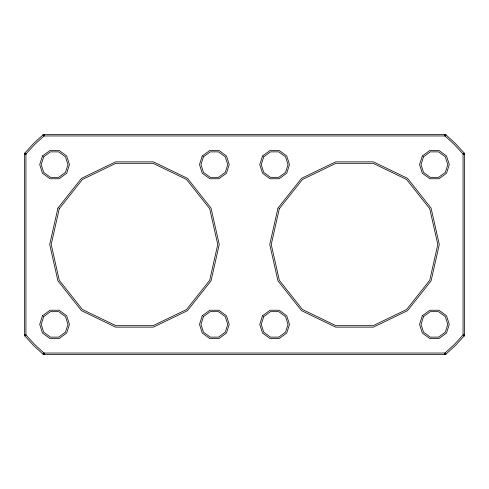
<?xml version="1.0" encoding="UTF-8"?>
<svg xmlns="http://www.w3.org/2000/svg" width="489" height="489" viewBox="0 0 489 489"><rect width="100%" height="100%" fill="white"/><g stroke="black" fill="none" stroke-linecap="round" stroke-linejoin="round"><path stroke-width="0.73" d="M43.784 135.306L44.022 134.475L444.978 134.475L445.931 134.817L455.479 143.546L464.208 153.094L464.55 154.047L464.55 334.953L464.208 335.906L455.479 345.454L445.931 354.183L444.978 354.525L44.022 354.525L43.069 354.183L33.521 345.454L24.792 335.906L24.45 334.953L24.45 154.047L24.792 153.094L33.521 143.546L43.069 134.817L44.022 134.475L44.022 135.96L34.597 144.573L25.935 154.047L25.935 334.953L34.548 344.378L44.022 353.04L444.978 353.04L454.403 344.427L463.065 334.953L463.065 154.047L454.403 144.573L444.978 135.96L44.022 135.96L43.069 134.817L44.022 135.96L43.545 134.646M43.545 354.354L44.022 353.04L43.069 354.183L43.784 353.694L44.022 354.525L44.022 353.04L43.307 354.268L43.784 353.694M445.216 135.306L445.693 134.732L444.978 135.96L444.978 134.475L445.216 135.306L445.931 134.817L444.978 135.96L445.455 134.646M25.281 335.191L24.792 335.906L25.935 334.953L24.45 334.953L25.935 334.953L24.621 335.43M464.379 153.57L463.719 153.809L464.208 153.094L463.065 154.047L464.55 154.047M463.719 153.809L464.293 153.332L463.065 154.047M24.707 153.332L25.935 154.047L24.45 154.047L25.935 154.047L24.792 153.094L25.281 153.809L24.621 153.57M463.719 335.191L464.55 334.953L463.065 334.953L464.208 335.906L463.065 334.953L464.379 335.43M24.45 154.047L25.935 154.047M445.693 354.268L444.978 353.04L444.978 354.525L444.978 353.04L445.931 354.183L445.216 353.694L445.455 354.354M57.928 208.088L49.701 244.5L57.934 280.924L81.48 310.668L115.557 327.135L153.405 327.129L187.476 310.662L211.022 280.912L219.249 244.5L211.016 208.076L187.47 178.332L153.393 161.865L115.545 161.871L81.474 178.338L57.928 208.088M59.267 208.717L51.192 244.5L59.279 280.301L82.427 309.519L115.887 325.686L153.081 325.68L186.541 309.506L209.683 280.283L217.758 244.5L209.671 208.699L186.523 179.481L153.063 163.314L115.869 163.32L82.409 179.494L59.267 208.717M277.978 208.088L269.751 244.5L277.984 280.924L301.53 310.668L335.607 327.135L373.455 327.129L407.526 310.662L431.072 280.912L439.299 244.5L431.066 208.076L407.52 178.332L373.443 161.865L335.595 161.871L301.524 178.338L277.978 208.088M279.317 208.717L271.242 244.5L279.329 280.301L302.477 309.519L335.937 325.686L373.131 325.68L406.591 309.506L429.733 280.283L437.808 244.5L429.721 208.699L406.573 179.481L373.113 163.314L335.919 163.32L302.459 179.494L279.317 208.717M42.47 155.979L39.707 164.604L42.476 173.24L49.988 178.754L59.169 178.754L66.693 173.234L69.456 164.604L66.687 155.973L59.175 150.459L49.994 150.459L42.47 155.979M42.47 315.766L39.707 324.396L42.476 333.027L49.988 338.541L59.169 338.541L66.693 333.021L69.456 324.396L66.687 315.76L59.175 310.246L49.994 310.246L42.47 315.766M202.257 155.979L199.494 164.604L202.263 173.24L209.775 178.754L218.956 178.754L226.48 173.234L229.243 164.604L226.474 155.973L218.962 150.459L209.781 150.459L202.257 155.979M202.257 315.766L199.494 324.396L202.263 333.027L209.775 338.541L218.956 338.541L226.48 333.021L229.243 324.396L226.474 315.76L218.962 310.246L209.781 310.246L202.257 315.766M262.52 155.979L259.757 164.604L262.526 173.24L270.038 178.754L279.219 178.754L286.743 173.234L289.506 164.604L286.737 155.973L279.225 150.459L270.044 150.459L262.52 155.979M262.52 315.766L259.757 324.396L262.526 333.027L270.038 338.541L279.219 338.541L286.743 333.021L289.506 324.396L286.737 315.76L279.225 310.246L270.044 310.246L262.52 315.766M422.307 155.979L419.544 164.604L422.313 173.24L429.825 178.754L439.006 178.754L446.53 173.234L449.293 164.604L446.524 155.973L439.012 150.459L429.831 150.459L422.307 155.979M422.307 315.766L419.544 324.396L422.313 333.027L429.825 338.541L439.006 338.541L446.53 333.021L449.293 324.396L446.524 315.76L439.012 310.246L429.831 310.246L422.307 315.766M43.686 156.835L41.198 164.604L43.686 172.385L50.459 177.342L58.704 177.342L65.477 172.379L67.965 164.604L65.477 156.828L58.704 151.871L50.459 151.871L43.686 156.835M43.686 316.621L41.198 324.396L43.686 332.172L50.459 337.129L58.704 337.129L65.477 332.165L67.965 324.396L65.477 316.615L58.704 311.658L50.459 311.658L43.686 316.621M203.473 156.835L200.985 164.604L203.473 172.385L210.246 177.342L218.491 177.342L225.264 172.379L227.752 164.604L225.264 156.828L218.491 151.871L210.246 151.871L203.473 156.835M203.473 316.621L200.985 324.396L203.473 332.172L210.246 337.129L218.491 337.129L225.264 332.165L227.752 324.396L225.264 316.615L218.491 311.658L210.246 311.658L203.473 316.621M263.736 156.835L261.248 164.604L263.736 172.385L270.509 177.342L278.754 177.342L285.527 172.379L288.015 164.604L285.527 156.828L278.754 151.871L270.509 151.871L263.736 156.835M263.736 316.621L261.248 324.396L263.736 332.172L270.509 337.129L278.754 337.129L285.527 332.165L288.015 324.396L285.527 316.615L278.754 311.658L270.509 311.658L263.736 316.621M423.523 156.835L421.035 164.604L423.523 172.385L430.296 177.342L438.541 177.342L445.314 172.379L447.802 164.604L445.314 156.828L438.541 151.871L430.296 151.871L423.523 156.835M423.523 316.621L421.035 324.396L423.523 332.172L430.296 337.129L438.541 337.129L445.314 332.165L447.802 324.396L445.314 316.615L438.541 311.658L430.296 311.658L423.523 316.621"/></g></svg>
